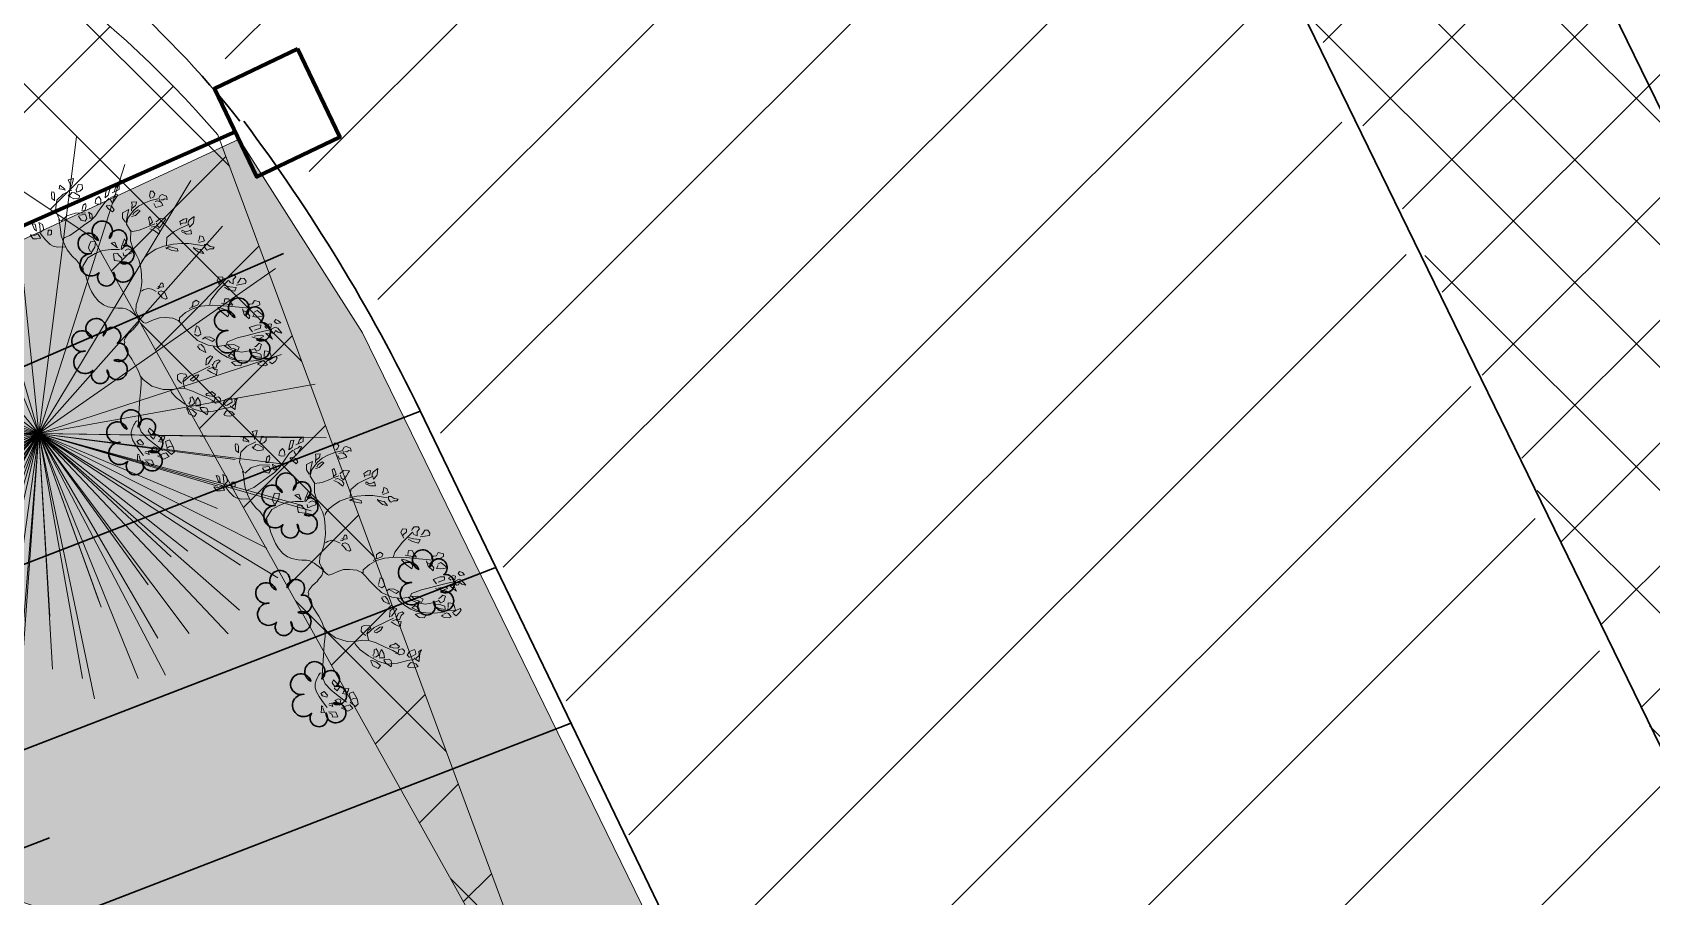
# Model space of a CAD drawing. Header units: millimetres. Extents: x 5637 to 6048, y 3385 to 3927.
# Drawn here: x 5812.69 to 5824.33, y 3726.22 to 3732.44 of the extents above; entities that cross this region are included whole.
import ezdxf

# ---------------------------------------------------------------- set-up
doc = ezdxf.new("R2010")
doc.units = ezdxf.units.MM
doc.linetypes.add('DASHEDX2', pattern=[38.1, 25.4, -12.7])
doc.layers.add('dr', color=7, linetype='Continuous', lineweight=30, true_color=0x424d8a)
for name, color, linetype, lineweight in [('fences', 224, 'ограждение1', 80), ('hatch', 253, 'Continuous', 13), ('project gr', 250, 'Continuous', 30), ('road', 19, 'Continuous', 30), ('trees new', 7, 'Continuous', 20)]:
    doc.layers.add(name, color=color, linetype=linetype, lineweight=lineweight)
doc.layers.add('plants1', color=7, linetype='Continuous', true_color=0x89ee5d)
doc.styles.get("Standard").update_dxf_attribs({"font": 'arial.ttf'})
doc.linetypes.add('ограждение1', pattern='A,0.25,-0.1,[133,ltypeshp.shx,S=0.1,R=0,X=-0.1,Y=0],-0.1,1', length=1.45)
pattern_1 = [(45, (2816.3681, -1263.7476), (-0.44194174, 0.44194174), []), (135, (2816.3681, -1263.7476), (-0.44194174, -0.44194174), [])]
pattern_2 = [(45, (2816.3681, -1263.7476), (-0.70710678, 0.70710678), [])]

# ---------------------------------------------------------------- blocks, each defined once
blk = doc.blocks.new('F1')
at = {"color": 92, "linetype": 'Continuous'}
for p, q in [((1.0816, 0.0562), (1.0771, 0.0451)), ((1.0966, 0.0606), (1.0816, 0.0562)), ((1.0899, 0.048), (1.0966, 0.0606)), ((0.2958, -0.0077), (0.2984, 0.0018)), ((0.2984, 0.0018), (0.3104, -0.003)), ((1.0756, 0.009), (1.0733, -0.0005)), ((1.0771, 0.0451), (1.0736, 0.0333)), ((1.0758, 0.0326), (1.0908, 0.0362)), ((1.0901, 0.0012), (1.0771, 0.0072)), ((1.0861, -0.0088), (1.0901, 0.0012)), ((1.0908, 0.0362), (1.0899, 0.048)), ((1.0923, 0.025), (1.0969, 0.0134)), ((1.0969, 0.0134), (1.1136, 0.0111)), ((1.1136, 0.021), (1.0976, 0.026)), ((1.1134, 0.0339), (1.1003, 0.0372)), ((1.1016, 0.0366), (1.1071, 0.0411)), ((1.1071, 0.0411), (1.1274, 0.0409)), ((1.1228, 0.0333), (1.1134, 0.0339)), ((1.1234, 0.02), (1.1136, 0.021)), ((1.1136, 0.0111), (1.1234, 0.02)), ((1.1274, 0.0409), (1.1228, 0.0333)), ((0.2678, -0.0425), (0.2719, -0.0276)), ((0.2844, -0.0421), (0.2678, -0.0425)), ((0.2719, -0.0276), (0.2826, -0.0278)), ((0.2826, -0.0278), (0.2878, -0.0224)), ((0.2936, -0.0212), (0.2844, -0.0421)), ((0.3118, -0.0088), (0.2958, -0.0077)), ((0.3138, -0.0299), (0.3043, -0.0404)), ((0.3043, -0.0404), (0.3156, -0.0409)), ((0.3104, -0.003), (0.3188, -0.0071)), ((0.3188, -0.0071), (0.3148, -0.0102)), ((0.3156, -0.0409), (0.3171, -0.0326)), ((0.3498, -0.0187), (0.3388, -0.0326)), ((0.3388, -0.0326), (0.344, -0.0365)), ((0.344, -0.0365), (0.3595, -0.0313)), ((0.3568, -0.0187), (0.3463, -0.0224)), ((0.3595, -0.0313), (0.3568, -0.0187)), ((1.0482, -0.0369), (1.0488, -0.0402)), ((1.0733, -0.0005), (1.0739, -0.0036)), ((1.0739, -0.0036), (1.0861, -0.0088)), ((1.1796, -0.0467), (1.1721, -0.0508)), ((1.1956, -0.051), (1.1796, -0.0467)), ((1.2, -0.0541), (1.1956, -0.051)), ((0.2904, -0.0636), (0.2731, -0.0792)), ((0.2731, -0.0792), (0.2748, -0.0972)), ((0.2748, -0.0972), (0.2898, -0.0924)), ((0.2968, -0.0966), (0.2781, -0.1073)), ((0.2903, -0.0781), (0.2891, -0.0672)), ((0.2898, -0.0924), (0.2903, -0.0781)), ((0.3021, -0.1009), (0.2993, -0.0986)), ((0.3211, -0.0529), (0.3004, -0.0626)), ((0.3004, -0.0626), (0.3151, -0.0721)), ((0.324, -0.1036), (0.3021, -0.1009)), ((0.3033, -0.1032), (0.3044, -0.1108)), ((0.3151, -0.0721), (0.321, -0.0645)), ((0.321, -0.0645), (0.3191, -0.0539)), ((0.3321, -0.0823), (0.326, -0.0939)), ((0.326, -0.0939), (0.3331, -0.1036)), ((0.3425, -0.0984), (0.334, -0.0872)), ((0.3398, -0.1081), (0.3425, -0.0984)), ((0.357, -0.0651), (0.3455, -0.0711)), ((0.3455, -0.0711), (0.3551, -0.0835)), ((0.3551, -0.0835), (0.3663, -0.0796)), ((0.3758, -0.0649), (0.3596, -0.069)), ((0.3663, -0.0796), (0.3828, -0.0721)), ((0.3828, -0.0721), (0.3758, -0.0649)), ((0.9311, -0.0574), (0.9423, -0.0601)), ((0.9423, -0.0601), (0.9618, -0.0856)), ((0.9618, -0.0856), (0.9662, -0.1123)), ((0.9726, -0.1003), (0.9854, -0.1179)), ((0.9896, -0.0986), (0.9766, -0.0999)), ((0.9974, -0.1036), (0.9896, -0.0986)), ((1.1641, -0.1026), (1.1531, -0.1117)), ((1.1713, -0.0995), (1.1641, -0.1026)), ((1.1748, -0.1133), (1.168, -0.1013)), ((1.17, -0.052), (1.1898, -0.0597)), ((1.189, -0.0963), (1.1961, -0.087)), ((1.1898, -0.0597), (1.1968, -0.0593)), ((1.211, -0.0856), (1.1926, -0.0963)), ((1.1961, -0.087), (1.2005, -0.08)), ((1.1968, -0.0593), (1.2, -0.0541)), ((1.2005, -0.08), (1.211, -0.0856)), ((0.2781, -0.1073), (0.2829, -0.1187)), ((0.2829, -0.1187), (0.2996, -0.121)), ((0.2996, -0.121), (0.3241, -0.1177)), ((0.3044, -0.1108), (0.2998, -0.1183)), ((0.3241, -0.1177), (0.324, -0.1036)), ((0.3331, -0.1036), (0.3398, -0.1081)), ((0.9666, -0.1371), (0.959, -0.1645)), ((0.9662, -0.1123), (0.9666, -0.1371)), ((0.9854, -0.1179), (1.0008, -0.1268)), ((1.0073, -0.1127), (0.9974, -0.1036)), ((1.0008, -0.1268), (1.0073, -0.1127)), ((1.0816, -0.1092), (1.0738, -0.1191)), ((1.0738, -0.1191), (1.0799, -0.1274)), ((1.0748, -0.145), (1.0778, -0.1373)), ((1.0868, -0.1479), (1.0748, -0.145)), ((1.0778, -0.1373), (1.0886, -0.1398)), ((1.0799, -0.1274), (1.0936, -0.1278)), ((1.0966, -0.1059), (1.0816, -0.1092)), ((1.0969, -0.1398), (1.0868, -0.1479)), ((1.0886, -0.1398), (1.0944, -0.1396)), ((1.0936, -0.1278), (1.0993, -0.1079)), ((1.1093, -0.121), (1.1064, -0.1307)), ((1.1064, -0.1307), (1.1178, -0.1396)), ((1.1241, -0.1317), (1.1119, -0.1241)), ((1.1178, -0.1396), (1.1261, -0.1413)), ((1.1261, -0.1413), (1.1241, -0.1317)), ((1.1531, -0.1117), (1.1498, -0.1289)), ((1.1498, -0.1289), (1.1566, -0.132)), ((1.1566, -0.132), (1.1706, -0.1206)), ((1.171, -0.1272), (1.1698, -0.1388)), ((1.1698, -0.1388), (1.1741, -0.1487)), ((1.1706, -0.1206), (1.1748, -0.1133)), ((1.1795, -0.1301), (1.171, -0.1272)), ((1.1741, -0.1487), (1.1858, -0.1527)), ((1.1918, -0.1411), (1.1793, -0.1311)), ((1.1858, -0.1527), (1.1918, -0.1411)), ((1.201, -0.1179), (1.1908, -0.1156)), ((1.192, -0.1158), (1.1996, -0.1231)), ((1.1996, -0.1231), (1.2145, -0.1338)), ((1.2173, -0.117), (1.201, -0.1179)), ((1.2145, -0.1338), (1.2173, -0.117)), ((0.3648, -0.2191), (0.3791, -0.2059)), ((0.3791, -0.2059), (0.3928, -0.2061)), ((0.3928, -0.2061), (0.3978, -0.205)), ((0.9224, -0.1628), (0.9116, -0.1827)), ((0.9116, -0.1827), (0.9216, -0.1862)), ((0.9216, -0.1862), (0.9322, -0.1812)), ((0.9261, -0.162), (0.9224, -0.1628)), ((0.9261, -0.1951), (0.9251, -0.198)), ((0.9251, -0.198), (0.9259, -0.2077)), ((0.9439, -0.1661), (0.9261, -0.162)), ((0.9292, -0.1953), (0.9261, -0.1951)), ((0.9359, -0.1968), (0.9292, -0.1953)), ((0.9322, -0.1812), (0.9406, -0.1783)), ((0.9414, -0.2156), (0.9402, -0.2042)), ((0.9411, -0.1775), (0.9439, -0.1661)), ((0.9476, -0.1953), (0.9521, -0.2055)), ((0.9556, -0.1978), (0.9482, -0.1941)), ((0.959, -0.1645), (0.9493, -0.1893)), ((0.9521, -0.2055), (0.9517, -0.2175)), ((0.9672, -0.2084), (0.9556, -0.1978)), ((0.9574, -0.185), (0.9782, -0.1711)), ((0.9769, -0.1841), (0.9599, -0.1841)), ((0.9782, -0.1711), (0.9769, -0.1841)), ((1.0828, -0.2042), (1.0701, -0.2115)), ((1.0951, -0.1992), (1.0828, -0.2042)), ((1.0928, -0.209), (1.0956, -0.2001)), ((1.1073, -0.1854), (1.1106, -0.1754)), ((1.1211, -0.191), (1.1094, -0.187)), ((1.1106, -0.1754), (1.1158, -0.1696)), ((1.1158, -0.1696), (1.1273, -0.1771)), ((1.1203, -0.2063), (1.1243, -0.2183)), ((1.1326, -0.2121), (1.1206, -0.2057)), ((1.1319, -0.1883), (1.1211, -0.191)), ((1.1273, -0.1771), (1.1319, -0.1883)), ((0.3721, -0.2483), (0.355, -0.2591)), ((0.372, -0.2291), (0.3648, -0.2191)), ((0.3878, -0.2202), (0.372, -0.2291)), ((0.3831, -0.2456), (0.3721, -0.2483)), ((0.3811, -0.2591), (0.3855, -0.246)), ((0.3976, -0.2079), (0.3878, -0.2202)), ((0.3955, -0.2346), (0.3901, -0.2498)), ((0.3901, -0.2498), (0.4036, -0.2537)), ((0.4106, -0.2419), (0.3993, -0.2369)), ((0.405, -0.217), (0.402, -0.2262)), ((0.402, -0.2262), (0.4045, -0.2353)), ((0.4036, -0.2537), (0.4183, -0.251)), ((0.4045, -0.2353), (0.4168, -0.2373)), ((0.4158, -0.2249), (0.4093, -0.2175)), ((0.4183, -0.251), (0.4106, -0.2419)), ((0.4253, -0.2282), (0.4158, -0.2249)), ((0.4168, -0.2373), (0.4263, -0.2357)), ((0.4263, -0.2357), (0.4253, -0.2282)), ((0.4796, -0.2493), (0.473, -0.2551)), ((0.473, -0.2551), (0.476, -0.2698)), ((0.4778, -0.2202), (0.4843, -0.2162)), ((0.4823, -0.2585), (0.4805, -0.2504)), ((0.4912, -0.233), (0.482, -0.2253)), ((0.4863, -0.2719), (0.4823, -0.2585)), ((0.4843, -0.2162), (0.495, -0.2113)), ((0.4935, -0.2431), (0.4912, -0.233)), ((0.5017, -0.2429), (0.4935, -0.2431)), ((0.495, -0.2113), (0.5087, -0.217)), ((0.5098, -0.2268), (0.5017, -0.2429)), ((0.5087, -0.217), (0.5098, -0.2268)), ((0.7564, -0.2607), (0.7644, -0.2585)), ((0.7644, -0.2585), (0.7747, -0.2541)), ((0.7739, -0.2529), (0.7789, -0.2568)), ((0.7789, -0.2568), (0.7782, -0.2659)), ((0.7915, -0.2556), (0.7887, -0.2593)), ((0.884, -0.2388), (0.8881, -0.2413)), ((0.9259, -0.2077), (0.9251, -0.2226)), ((0.9251, -0.2226), (0.9321, -0.2255)), ((0.9321, -0.2255), (0.9414, -0.2156)), ((0.9517, -0.2175), (0.9641, -0.2177)), ((0.9641, -0.2177), (0.9756, -0.2164)), ((0.9756, -0.2164), (0.9672, -0.2084)), ((1.0176, -0.2388), (1.0335, -0.2498)), ((1.0241, -0.2382), (1.0401, -0.2346)), ((1.0401, -0.2346), (1.0561, -0.2407)), ((1.0583, -0.2626), (1.0449, -0.2531)), ((1.0561, -0.2407), (1.0583, -0.2626)), ((1.0701, -0.2115), (1.0743, -0.2187)), ((1.0743, -0.2187), (1.0869, -0.2164)), ((1.0869, -0.2164), (1.0928, -0.209)), ((1.1063, -0.2195), (1.0958, -0.2212)), ((1.0958, -0.2212), (1.1004, -0.2282)), ((1.1004, -0.2282), (1.1106, -0.2421)), ((1.1129, -0.2202), (1.1063, -0.2195)), ((1.1106, -0.2421), (1.1146, -0.2477)), ((1.1146, -0.2477), (1.1189, -0.2429)), ((1.1154, -0.2351), (1.1156, -0.222)), ((1.1189, -0.2429), (1.1154, -0.2351)), ((1.1243, -0.2183), (1.1431, -0.232)), ((1.1271, -0.2326), (1.1294, -0.2576)), ((1.1381, -0.2489), (1.1273, -0.2396)), ((1.1294, -0.2576), (1.1428, -0.2632)), ((1.1464, -0.2224), (1.1326, -0.2121)), ((1.1426, -0.2582), (1.1381, -0.2489)), ((1.1428, -0.2632), (1.1426, -0.2582)), ((1.1431, -0.232), (1.1464, -0.2224)), ((0.3305, -0.3162), (0.3351, -0.3096)), ((0.336, -0.3086), (0.3436, -0.3183)), ((0.355, -0.2591), (0.3643, -0.2655)), ((0.3643, -0.2655), (0.376, -0.2661)), ((0.376, -0.2661), (0.3811, -0.2591)), ((0.3806, -0.2986), (0.3793, -0.3125)), ((0.3918, -0.2905), (0.3806, -0.2986)), ((0.3888, -0.297), (0.3901, -0.2881)), ((0.3975, -0.3028), (0.3888, -0.297)), ((0.3958, -0.3137), (0.3975, -0.3028)), ((0.4025, -0.3011), (0.4096, -0.2874)), ((0.4063, -0.3075), (0.4025, -0.3011)), ((0.4203, -0.2999), (0.4063, -0.3075)), ((0.4096, -0.2874), (0.4146, -0.2819)), ((0.413, -0.28), (0.418, -0.2787)), ((0.418, -0.2787), (0.4198, -0.2835)), ((0.4198, -0.2835), (0.4183, -0.2957)), ((0.4183, -0.2957), (0.4203, -0.2999)), ((0.476, -0.2698), (0.4845, -0.281)), ((0.4845, -0.281), (0.4863, -0.2719)), ((0.5718, -0.31), (0.5587, -0.3133)), ((0.7484, -0.2686), (0.7564, -0.2607)), ((0.7494, -0.2746), (0.7484, -0.2686)), ((0.769, -0.2738), (0.7494, -0.2746)), ((0.7782, -0.2659), (0.769, -0.2738)), ((0.7904, -0.2669), (0.7877, -0.2765)), ((0.7877, -0.2765), (0.7994, -0.279)), ((0.7887, -0.2593), (0.7904, -0.2669)), ((0.7939, -0.2661), (0.7935, -0.2601)), ((0.8019, -0.2732), (0.7939, -0.2661)), ((0.7994, -0.279), (0.8019, -0.2732)), ((0.9767, -0.304), (0.9662, -0.3146)), ((0.9782, -0.3187), (0.9799, -0.3094)), ((1.0103, -0.3115), (0.9879, -0.3084)), ((0.9889, -0.3065), (0.9934, -0.3189)), ((1.0326, -0.2756), (1.0408, -0.2951)), ((1.0429, -0.2756), (1.0376, -0.269)), ((1.0408, -0.2951), (1.0463, -0.2905)), ((1.0463, -0.2905), (1.0429, -0.2756)), ((1.0514, -0.2701), (1.0696, -0.2785)), ((1.0621, -0.2876), (1.0576, -0.2727)), ((1.0663, -0.2912), (1.0621, -0.2876)), ((1.0724, -0.2947), (1.0663, -0.2912)), ((1.0696, -0.2785), (1.0771, -0.2798)), ((1.0771, -0.2798), (1.0724, -0.2947)), ((0.3248, -0.3409), (0.3255, -0.3262)), ((0.336, -0.3363), (0.3248, -0.3409)), ((0.3255, -0.3262), (0.3305, -0.3162)), ((0.3448, -0.3245), (0.336, -0.3363)), ((0.3533, -0.338), (0.3388, -0.3489)), ((0.3388, -0.3489), (0.3435, -0.351)), ((0.3435, -0.351), (0.3618, -0.3607)), ((0.3436, -0.3183), (0.3448, -0.3245)), ((0.3571, -0.356), (0.3518, -0.3429)), ((0.3556, -0.3394), (0.3533, -0.338)), ((0.3686, -0.3593), (0.3571, -0.356)), ((0.3616, -0.3303), (0.3626, -0.3235)), ((0.364, -0.3479), (0.3616, -0.3303)), ((0.3618, -0.3607), (0.3708, -0.3696)), ((0.373, -0.3502), (0.364, -0.3479)), ((0.3641, -0.3243), (0.3715, -0.3206)), ((0.3708, -0.3696), (0.3686, -0.3593)), ((0.3715, -0.3206), (0.38, -0.3317)), ((0.3796, -0.3489), (0.373, -0.3502)), ((0.3793, -0.3125), (0.3876, -0.3177)), ((0.38, -0.3317), (0.3796, -0.3489)), ((0.3876, -0.3177), (0.3958, -0.3137)), ((0.4763, -0.3208), (0.4636, -0.3328)), ((0.4636, -0.3328), (0.4785, -0.3417)), ((0.4897, -0.3113), (0.4763, -0.3208)), ((0.4785, -0.3417), (0.4805, -0.3346)), ((0.4805, -0.3346), (0.4905, -0.3293)), ((0.4895, -0.3328), (0.485, -0.339)), ((0.485, -0.339), (0.4963, -0.3483)), ((0.5005, -0.332), (0.4895, -0.3328)), ((0.4905, -0.3293), (0.4908, -0.3166)), ((0.4963, -0.3483), (0.5007, -0.3595)), ((0.5058, -0.3423), (0.4982, -0.3353)), ((0.5007, -0.3595), (0.5067, -0.3566)), ((0.5052, -0.3121), (0.5238, -0.322)), ((0.5067, -0.3566), (0.5058, -0.3423)), ((0.5067, -0.3212), (0.506, -0.3158)), ((0.5145, -0.3326), (0.5067, -0.3212)), ((0.5213, -0.3433), (0.5145, -0.3326)), ((0.5273, -0.3373), (0.5213, -0.3433)), ((0.5238, -0.322), (0.5273, -0.3373)), ((0.5587, -0.3133), (0.5433, -0.3274)), ((0.5433, -0.3274), (0.561, -0.3272)), ((0.561, -0.3272), (0.5722, -0.3231)), ((0.568, -0.3593), (0.5877, -0.3425)), ((0.571, -0.3694), (0.568, -0.3593)), ((0.5853, -0.3566), (0.571, -0.3694)), ((0.5722, -0.3231), (0.574, -0.3125)), ((0.5892, -0.3425), (0.5853, -0.3566)), ((0.5867, -0.333), (0.5892, -0.3425)), ((0.5877, -0.3425), (0.5888, -0.3365)), ((0.6112, -0.3148), (0.6012, -0.3228)), ((0.6012, -0.3228), (0.6038, -0.3336)), ((0.6038, -0.3336), (0.6095, -0.3351)), ((0.6095, -0.3351), (0.6268, -0.3361)), ((0.6228, -0.3226), (0.6157, -0.3173)), ((0.6335, -0.3299), (0.6228, -0.3226)), ((0.6268, -0.3361), (0.6335, -0.3299)), ((0.6932, -0.3286), (0.6939, -0.34)), ((0.6939, -0.34), (0.6942, -0.3587)), ((0.6942, -0.3587), (0.7009, -0.3653)), ((0.6992, -0.3429), (0.6949, -0.3382)), ((0.7075, -0.346), (0.6992, -0.3429)), ((0.7009, -0.3653), (0.71, -0.3593)), ((0.71, -0.3593), (0.7075, -0.346)), ((0.8777, -0.3609), (0.8867, -0.3444)), ((0.8854, -0.3626), (0.8777, -0.3609)), ((0.8989, -0.3442), (0.8854, -0.3626)), ((0.8867, -0.3444), (0.8952, -0.3355)), ((0.8952, -0.3355), (0.9021, -0.3299)), ((0.8981, -0.3288), (0.9014, -0.3384)), ((0.9014, -0.3384), (0.8989, -0.3442)), ((0.9662, -0.3146), (0.9497, -0.3245)), ((0.9497, -0.3245), (0.9561, -0.3301)), ((0.9561, -0.3301), (0.9662, -0.3286)), ((0.9662, -0.3286), (0.9782, -0.3187)), ((0.9766, -0.3293), (0.9676, -0.3336)), ((0.9676, -0.3336), (0.9767, -0.3469)), ((0.9857, -0.3301), (0.9766, -0.3293)), ((0.9767, -0.3469), (0.9834, -0.356)), ((0.9834, -0.356), (0.9876, -0.3622)), ((0.9876, -0.3622), (0.9954, -0.346)), ((0.9919, -0.3355), (0.9901, -0.3297)), ((0.9954, -0.346), (0.9919, -0.3355)), ((0.9934, -0.3189), (1.0124, -0.3187)), ((1.0124, -0.3187), (1.0103, -0.3115)), ((1.0334, -0.346), (1.0313, -0.3694)), ((1.0473, -0.345), (1.0334, -0.346)), ((1.0464, -0.3649), (1.0508, -0.3578)), ((1.0508, -0.3578), (1.0514, -0.3506)), ((1.0651, -0.3417), (1.0746, -0.3404)), ((1.0673, -0.352), (1.0663, -0.3452)), ((1.0751, -0.3589), (1.0673, -0.352)), ((1.0746, -0.3404), (1.0883, -0.3487)), ((1.0853, -0.3564), (1.0751, -0.3589)), ((1.0883, -0.3487), (1.0853, -0.3564)), ((0.4701, -0.4001), (0.4625, -0.416)), ((0.4848, -0.3924), (0.4701, -0.4001)), ((0.4705, -0.4231), (0.4823, -0.4092)), ((0.4823, -0.4092), (0.4838, -0.3949)), ((0.5063, -0.3905), (0.4875, -0.4086)), ((0.4875, -0.4086), (0.4978, -0.4096)), ((0.4978, -0.4096), (0.5112, -0.4009)), ((0.5112, -0.4009), (0.5062, -0.3893)), ((0.5225, -0.4154), (0.5273, -0.4073)), ((0.5283, -0.4073), (0.542, -0.4015)), ((0.5368, -0.4119), (0.5348, -0.4202)), ((0.542, -0.4015), (0.5368, -0.4119)), ((0.8492, -0.4216), (0.8666, -0.4119)), ((0.8691, -0.4129), (0.8604, -0.4235)), ((0.8666, -0.4119), (0.8711, -0.4123)), ((0.9131, -0.422), (0.9184, -0.4067)), ((0.9184, -0.4067), (0.9247, -0.4017)), ((0.9247, -0.4017), (0.9296, -0.3955)), ((0.9261, -0.4063), (0.9254, -0.4177)), ((0.9279, -0.405), (0.9261, -0.4063)), ((0.9354, -0.3986), (0.9279, -0.405)), ((0.9321, -0.3951), (0.9354, -0.3986)), ((0.9514, -0.4003), (0.9636, -0.4013)), ((0.9522, -0.4185), (0.9552, -0.4081)), ((0.9552, -0.4081), (0.9564, -0.3999)), ((0.9636, -0.4013), (0.9662, -0.4162)), ((1.0313, -0.3694), (1.0411, -0.3682)), ((1.0411, -0.3682), (1.0464, -0.3649)), ((1.0441, -0.3895), (1.0489, -0.3831)), ((1.0546, -0.391), (1.0441, -0.3895)), ((1.0478, -0.3763), (1.0504, -0.3701)), ((1.0489, -0.3831), (1.0478, -0.3763)), ((1.0479, -0.3659), (1.0571, -0.3653)), ((1.0641, -0.3798), (1.0546, -0.391)), ((1.0571, -0.3653), (1.0641, -0.3732)), ((1.0641, -0.3732), (1.0641, -0.3798)), ((0.4625, -0.416), (0.4705, -0.4231)), ((0.4878, -0.4576), (0.4738, -0.4698)), ((0.4875, -0.474), (0.4887, -0.4645)), ((0.512, -0.4247), (0.5225, -0.4154)), ((0.5202, -0.4328), (0.512, -0.4247)), ((0.5348, -0.4202), (0.5202, -0.4328)), ((0.6443, -0.4214), (0.6235, -0.434)), ((0.6235, -0.434), (0.6322, -0.4415)), ((0.6322, -0.4415), (0.646, -0.4371)), ((0.6622, -0.4144), (0.6443, -0.4214)), ((0.646, -0.4371), (0.6557, -0.427)), ((0.6719, -0.4309), (0.6525, -0.4622)), ((0.6525, -0.4622), (0.6687, -0.4578)), ((0.6557, -0.427), (0.6639, -0.415)), ((0.6687, -0.4578), (0.6765, -0.4576)), ((0.6815, -0.4458), (0.6704, -0.4394)), ((0.6765, -0.4576), (0.6815, -0.4458)), ((0.7162, -0.458), (0.704, -0.4676)), ((0.711, -0.4742), (0.7207, -0.4603)), ((0.724, -0.4458), (0.744, -0.444)), ((0.7344, -0.4483), (0.7319, -0.446)), ((0.74, -0.4618), (0.7344, -0.4483)), ((0.7479, -0.4649), (0.74, -0.4618)), ((0.744, -0.444), (0.7537, -0.4531)), ((0.7537, -0.4531), (0.7479, -0.4649)), ((0.8407, -0.4353), (0.8492, -0.4216)), ((0.8559, -0.4299), (0.8407, -0.4353)), ((0.8436, -0.4686), (0.8472, -0.4589)), ((0.8472, -0.4589), (0.8461, -0.4498)), ((0.8471, -0.4481), (0.8576, -0.4456)), ((0.8539, -0.4632), (0.8471, -0.474)), ((0.8627, -0.4568), (0.8539, -0.4632)), ((0.8604, -0.4235), (0.8559, -0.4299)), ((0.8576, -0.4456), (0.8664, -0.4481)), ((0.8664, -0.4481), (0.8627, -0.4568)), ((0.8791, -0.434), (0.8777, -0.4529)), ((0.8777, -0.4529), (0.8922, -0.4529)), ((0.8872, -0.4382), (0.8831, -0.4332)), ((0.8982, -0.4446), (0.8872, -0.4382)), ((0.8922, -0.4529), (0.8982, -0.4446)), ((0.9264, -0.4243), (0.9131, -0.422)), ((0.9254, -0.4177), (0.9264, -0.4243)), ((0.9354, -0.4235), (0.9422, -0.4384)), ((0.9437, -0.4247), (0.9354, -0.4235)), ((0.9422, -0.4384), (0.9436, -0.4402)), ((0.9436, -0.4402), (0.9617, -0.4493)), ((0.9532, -0.4262), (0.9461, -0.4233)), ((0.9647, -0.4253), (0.9522, -0.4185)), ((0.9572, -0.4322), (0.9532, -0.4262)), ((0.9617, -0.4493), (0.9572, -0.4322)), ((0.9662, -0.4162), (0.9647, -0.4253)), ((0.4421, -0.5059), (0.4323, -0.5119)), ((0.4323, -0.5119), (0.4371, -0.5249)), ((0.4408, -0.4748), (0.4341, -0.4887)), ((0.4341, -0.4887), (0.435, -0.4963)), ((0.435, -0.4963), (0.4485, -0.492)), ((0.448, -0.4678), (0.4408, -0.4748)), ((0.4486, -0.517), (0.4468, -0.505)), ((0.4501, -0.4748), (0.448, -0.4678)), ((0.4485, -0.492), (0.4525, -0.4866)), ((0.4493, -0.5326), (0.4486, -0.517)), ((0.4576, -0.4945), (0.4496, -0.5162)), ((0.4496, -0.5162), (0.4606, -0.5179)), ((0.4525, -0.4866), (0.4508, -0.4777)), ((0.464, -0.4963), (0.4576, -0.4945)), ((0.4738, -0.4698), (0.4636, -0.487)), ((0.4636, -0.487), (0.4745, -0.4895)), ((0.4798, -0.5036), (0.466, -0.4974)), ((0.4718, -0.5183), (0.4798, -0.5036)), ((0.4745, -0.4895), (0.4875, -0.474)), ((0.499, -0.4771), (0.4885, -0.4804)), ((0.4885, -0.4804), (0.4888, -0.4918)), ((0.4888, -0.4918), (0.4955, -0.4966)), ((0.4955, -0.4966), (0.5027, -0.503)), ((0.5027, -0.503), (0.5093, -0.4968)), ((0.5035, -0.4831), (0.5038, -0.48)), ((0.5062, -0.4899), (0.5035, -0.4831)), ((0.5093, -0.4968), (0.5062, -0.4899)), ((0.5302, -0.4908), (0.5225, -0.5019)), ((0.5225, -0.5019), (0.5243, -0.5191)), ((0.5243, -0.5191), (0.53, -0.5137)), ((0.53, -0.5137), (0.5325, -0.5032)), ((0.537, -0.4825), (0.5302, -0.4908)), ((0.5325, -0.5032), (0.5358, -0.4905)), ((0.5508, -0.4905), (0.5673, -0.4858)), ((0.5528, -0.5185), (0.5537, -0.4978)), ((0.5663, -0.51), (0.5617, -0.5226)), ((0.5673, -0.4858), (0.5663, -0.51)), ((0.5898, -0.5204), (0.5957, -0.5088)), ((0.6123, -0.486), (0.5932, -0.4955)), ((0.5932, -0.4955), (0.6007, -0.5007)), ((0.5957, -0.5088), (0.6028, -0.5162)), ((0.6007, -0.5007), (0.6137, -0.4976)), ((0.6302, -0.4872), (0.6123, -0.486)), ((0.6137, -0.4976), (0.6258, -0.486)), ((0.6188, -0.5075), (0.6323, -0.505)), ((0.6227, -0.511), (0.6217, -0.5073)), ((0.6222, -0.532), (0.6227, -0.511)), ((0.6323, -0.505), (0.6362, -0.5131)), ((0.6362, -0.5131), (0.6337, -0.5226)), ((0.704, -0.4676), (0.6922, -0.4845)), ((0.6922, -0.4845), (0.7015, -0.4928)), ((0.7015, -0.4928), (0.711, -0.4742)), ((0.709, -0.4961), (0.7024, -0.5251)), ((0.7164, -0.5079), (0.7135, -0.5021)), ((0.7234, -0.4802), (0.7162, -0.4885)), ((0.7162, -0.4885), (0.7285, -0.4934)), ((0.7242, -0.5177), (0.7164, -0.5079)), ((0.7302, -0.4794), (0.7234, -0.4802)), ((0.7285, -0.4934), (0.7342, -0.5042)), ((0.7342, -0.5042), (0.7415, -0.5019)), ((0.7412, -0.4808), (0.7379, -0.4785)), ((0.7464, -0.4897), (0.7412, -0.4808)), ((0.7415, -0.5019), (0.7464, -0.4897)), ((0.8471, -0.474), (0.8436, -0.4686)), ((0.4371, -0.5249), (0.443, -0.5336)), ((0.443, -0.5336), (0.4493, -0.5326)), ((0.4606, -0.5179), (0.4718, -0.5183)), ((0.5145, -0.5365), (0.5058, -0.5417)), ((0.5058, -0.5417), (0.5192, -0.5402)), ((0.5202, -0.5659), (0.5127, -0.5765)), ((0.53, -0.528), (0.5145, -0.5365)), ((0.5192, -0.5402), (0.525, -0.5388)), ((0.5283, -0.5609), (0.5202, -0.5659)), ((0.5232, -0.5489), (0.5222, -0.5549)), ((0.5222, -0.5549), (0.5283, -0.5609)), ((0.5292, -0.546), (0.5232, -0.5489)), ((0.525, -0.5388), (0.5313, -0.528)), ((0.5372, -0.5493), (0.5307, -0.546)), ((0.5327, -0.5696), (0.5383, -0.5632)), ((0.5383, -0.5632), (0.5372, -0.5493)), ((0.544, -0.5409), (0.5423, -0.5502)), ((0.5423, -0.5502), (0.5512, -0.5556)), ((0.5527, -0.5332), (0.5443, -0.5373)), ((0.5565, -0.5672), (0.5478, -0.5709)), ((0.5512, -0.5556), (0.5552, -0.5502)), ((0.5552, -0.5502), (0.5527, -0.5332)), ((0.5617, -0.5226), (0.5528, -0.5185)), ((0.56, -0.5738), (0.5565, -0.5672)), ((0.5857, -0.5421), (0.5898, -0.5204)), ((0.6093, -0.5284), (0.5857, -0.5421)), ((0.6077, -0.5177), (0.6093, -0.5284)), ((0.6232, -0.5433), (0.6222, -0.532)), ((0.632, -0.546), (0.6232, -0.5433)), ((0.6415, -0.532), (0.632, -0.546)), ((0.6337, -0.5226), (0.6415, -0.532)), ((0.7024, -0.5251), (0.7087, -0.5297)), ((0.7087, -0.5297), (0.7197, -0.527)), ((0.7197, -0.527), (0.7242, -0.5177)), ((0.5127, -0.5765), (0.5327, -0.5696)), ((0.5477, -0.5711), (0.5447, -0.5845)), ((0.5447, -0.5845), (0.5538, -0.5808)), ((0.5538, -0.5808), (0.56, -0.5738))]:
    blk.add_line(p, q, dxfattribs=at)
at = {"color": 33, "linetype": 'Continuous'}
for p, q in [((1.0488, -0.0402), (1.0492, -0.0574)), ((1.0492, -0.0574), (1.0552, -0.0821)), ((1.0552, -0.0821), (1.0626, -0.1094)), ((0.5053, -0.1274), (0.4816, -0.1576)), ((0.5351, -0.1092), (0.5053, -0.1274)), ((0.5487, -0.1046), (0.5351, -0.1092)), ((1.0626, -0.1094), (1.0691, -0.1369)), ((1.0691, -0.1369), (1.0781, -0.157)), ((0.4141, -0.2046), (0.3874, -0.2262)), ((0.4413, -0.1868), (0.4141, -0.2046)), ((0.4628, -0.179), (0.4413, -0.1868)), ((0.468, -0.2055), (0.4599, -0.2231)), ((0.4746, -0.1794), (0.4628, -0.179)), ((0.4712, -0.1858), (0.468, -0.2055)), ((0.4816, -0.1576), (0.4712, -0.1858)), ((1.0781, -0.157), (1.0924, -0.1773)), ((1.0924, -0.1773), (1.1079, -0.2011)), ((1.1079, -0.2011), (1.1147, -0.2175)), ((0.3673, -0.251), (0.3585, -0.2825)), ((0.3874, -0.2262), (0.3673, -0.251)), ((0.4435, -0.2427), (0.421, -0.2651)), ((0.4599, -0.2231), (0.4435, -0.2427)), ((0.7939, -0.2396), (0.7824, -0.2502)), ((0.8012, -0.2286), (0.7939, -0.2396)), ((0.8004, -0.2071), (0.802, -0.2144)), ((0.802, -0.2144), (0.8012, -0.2286)), ((0.8881, -0.2413), (0.8977, -0.2556)), ((0.8977, -0.2556), (0.9033, -0.2729)), ((0.9933, -0.2431), (1.0176, -0.2388)), ((1.0449, -0.2531), (1.0229, -0.2398)), ((1.0335, -0.2498), (1.05, -0.2758)), ((0.3585, -0.2825), (0.3551, -0.3162)), ((0.4017, -0.2833), (0.3904, -0.293)), ((0.421, -0.2651), (0.4017, -0.2833)), ((0.6677, -0.2852), (0.6765, -0.2887)), ((0.6765, -0.2887), (0.6858, -0.3133)), ((0.9033, -0.2729), (0.9084, -0.2974)), ((0.9084, -0.2974), (0.9082, -0.3249)), ((1.0339, -0.2632), (1.0326, -0.2756)), ((1.05, -0.2758), (1.0568, -0.2951)), ((1.0568, -0.2951), (1.0596, -0.3158)), ((0.3551, -0.3162), (0.3508, -0.3357)), ((0.5427, -0.3595), (0.5224, -0.3711)), ((0.5536, -0.357), (0.5427, -0.3595)), ((0.6858, -0.3133), (0.689, -0.3382)), ((0.689, -0.3382), (0.6866, -0.3653)), ((0.9039, -0.3551), (0.8963, -0.3804)), ((0.9082, -0.3249), (0.9039, -0.3551)), ((1.0594, -0.339), (1.0568, -0.362)), ((1.0596, -0.3158), (1.0594, -0.339)), ((0.4909, -0.3986), (0.4762, -0.4253)), ((0.5047, -0.3852), (0.4909, -0.3986)), ((0.5224, -0.3711), (0.5047, -0.3852)), ((0.5403, -0.3953), (0.5499, -0.4046)), ((0.5499, -0.4046), (0.5499, -0.439)), ((0.6761, -0.4013), (0.6628, -0.4324)), ((0.6866, -0.3653), (0.6761, -0.4013)), ((0.8871, -0.4026), (0.8698, -0.4332)), ((0.8963, -0.3804), (0.8871, -0.4026)), ((0.465, -0.4522), (0.4609, -0.4684)), ((0.4762, -0.4253), (0.465, -0.4522)), ((0.5499, -0.439), (0.5459, -0.4696)), ((0.6506, -0.4568), (0.6345, -0.4891)), ((0.6628, -0.4324), (0.6506, -0.4568)), ((0.8698, -0.4332), (0.8648, -0.4444)), ((0.4609, -0.4684), (0.4573, -0.4833)), ((0.5425, -0.4984), (0.5395, -0.5243)), ((0.5459, -0.4696), (0.5425, -0.4984)), ((0.6345, -0.4891), (0.6255, -0.5061)), ((0.5395, -0.5243), (0.5355, -0.5508))]:
    blk.add_line(p, q, dxfattribs=at)
for points in [[(1.0186, -0.0315), (1.0229, -0.0228), (1.0275, -0.0081), (1.0361, 0.0047), (1.0446, 0.0121), (1.0641, 0.0206), (1.0851, 0.0266), (1.0944, 0.0287)], [(0.7235, -0.1682), (0.7217, -0.1676), (0.7155, -0.1655), (0.7075, -0.1587), (0.7026, -0.1502), (0.6988, -0.1429), (0.695, -0.1375), (0.6928, -0.1311), (0.6884, -0.1179), (0.6791, -0.104), (0.6731, -0.098), (0.6671, -0.0978), (0.6626, -0.0945), (0.6536, -0.0926), (0.6395, -0.0928), (0.6243, -0.0953), (0.6086, -0.0988), (0.5895, -0.1021), (0.5668, -0.105), (0.5411, -0.1046), (0.522, -0.0978), (0.5003, -0.0866), (0.4808, -0.0771), (0.4525, -0.0638), (0.4254, -0.0512), (0.4057, -0.0427), (0.381, -0.0431), (0.3543, -0.0541), (0.3298, -0.0678), (0.3008, -0.0858)], [(0.4182, -0.0442), (0.4184, -0.0411), (0.4171, -0.0375), (0.4135, -0.0334), (0.4103, -0.0293), (0.4007, -0.0199), (0.3918, -0.0131), (0.38, -0.0092), (0.3669, -0.0079), (0.3492, -0.011), (0.335, -0.0142), (0.3157, -0.0193), (0.3079, -0.022)], [(0.7235, -0.1682), (0.7289, -0.1645), (0.7402, -0.1582), (0.7531, -0.15), (0.7655, -0.1398), (0.7713, -0.1309), (0.777, -0.1164), (0.7812, -0.1065), (0.7926, -0.0883), (0.8029, -0.0777), (0.82, -0.0672), (0.8411, -0.0601), (0.8565, -0.057), (0.8726, -0.0564), (0.8951, -0.0568), (0.9069, -0.0576), (0.92, -0.0578), (0.9473, -0.0541), (0.9682, -0.0485), (0.9851, -0.0402), (1.0088, -0.0328), (1.0315, -0.0309), (1.058, -0.0315), (1.0779, -0.0361), (1.0988, -0.0413), (1.1105, -0.0433)], [(1.1012, -0.0481), (1.1111, -0.0715), (1.1091, -0.0995), (1.098, -0.1301)], [(1.1036, -0.0454), (1.1153, -0.0442), (1.1406, -0.044), (1.1695, -0.0597), (1.1798, -0.0848), (1.182, -0.109), (1.182, -0.1162)], [(0.7155, -0.1655), (0.7217, -0.1692), (0.7167, -0.1703), (0.7111, -0.1727), (0.704, -0.1765), (0.7008, -0.18), (0.6998, -0.1862), (0.7, -0.1932), (0.7012, -0.2088), (0.7, -0.2299), (0.694, -0.2481), (0.6831, -0.269), (0.6707, -0.2816), (0.6566, -0.2879), (0.6355, -0.2951), (0.6126, -0.3048), (0.5877, -0.3166), (0.5622, -0.3427), (0.5477, -0.3684), (0.5415, -0.397)], [(0.7217, -0.1692), (0.7245, -0.1698), (0.7328, -0.1667), (0.7476, -0.1665), (0.7657, -0.1744), (0.775, -0.1825), (0.7812, -0.1879), (0.794, -0.1984), (0.8113, -0.2096), (0.8266, -0.2173), (0.8483, -0.2251), (0.8636, -0.2297), (0.88, -0.233), (0.8967, -0.2344), (0.9134, -0.2332), (0.9379, -0.2305), (0.9632, -0.2324), (0.9943, -0.2446)], [(0.4611, -0.2226), (0.4814, -0.2262), (0.4917, -0.2541), (0.4951, -0.2953), (0.4977, -0.3233)], [(0.9903, -0.2421), (0.9859, -0.2601), (0.9851, -0.2698), (0.9847, -0.2937), (0.9853, -0.305), (0.9853, -0.3243)], [(0.909, -0.334), (0.9311, -0.3444), (0.9407, -0.3725), (0.9429, -0.398), (0.9441, -0.4245)], [(0.5429, -0.3903), (0.5288, -0.399), (0.5156, -0.4119), (0.5023, -0.4346), (0.4981, -0.458), (0.4981, -0.4758)], [(0.6791, -0.3924), (0.693, -0.4028), (0.7137, -0.4371), (0.7322, -0.4787)]]:
    blk.add_lwpolyline(points, dxfattribs=at)
blk = doc.blocks.new('659')
at = {"layer": 'plants1', "color": 4, "lineweight": 30, "elevation": -8293.663}
blk.add_lwpolyline([(3460.046, 5146.312, -3.050591), (3460.217, 5146.015, -1.895868), (3460.052, 5145.637, -1.508048), (3459.46, 5145.672, -2.38335), (3459.204, 5146.014, -3.314684), (3459.283, 5146.327, -1.587341), (3459.644, 5146.603, -1.429778)], format="xyb", close=True, dxfattribs=at)
at = {"layer": 'plants1', "color": 4, "lineweight": 30}
for points in [[(3456.376, 5143.695, -3.050591), (3456.547, 5143.399, -1.895868), (3456.382, 5143.021, -1.508048), (3455.79, 5143.055, -2.38335), (3455.534, 5143.398, -3.314684), (3455.613, 5143.71, -1.587341), (3455.974, 5143.986, -1.429778)], [(3458.844, 5142.344, -3.050591), (3459.015, 5142.047, -1.895868), (3458.85, 5141.669, -1.508048), (3458.258, 5141.704, -2.38335), (3458.002, 5142.046, -3.314684), (3458.081, 5142.359, -1.587341), (3458.443, 5142.635, -1.429778)], [(3461.647, 5142.142, -3.050591), (3461.818, 5141.845, -1.895868), (3461.653, 5141.467, -1.508048), (3461.061, 5141.502, -2.38335), (3460.804, 5141.844, -3.314684), (3460.884, 5142.156, -1.587341), (3461.245, 5142.433, -1.429778)]]:
    blk.add_lwpolyline(points, format="xyb", close=True, dxfattribs=at)
at = {"layer": 'trees new', "color": 84, "xscale": 8.999999999991655, "yscale": 8.999999999991655, "zscale": 8.999999999991655, "rotation": 176.1350928566816}
blk.add_blockref('F1', (3464.441, 5141.563, -8293.663), dxfattribs=at)
blk = doc.blocks.new('LCCNDP03')
at = {"color": 0}
for p in [(-0.0942, 0.5129), (0.1198, 0.4961), (0.0008, 0.49), (-0.1995, 0.457), (-0.2952, 0.4376), (0.1962, 0.4352), (0.3067, 0.3904), (-0.3153, 0.3611), (-0.4456, 0.2845), (0.3595, 0.2487), (0.4314, 0.2157), (-0.4706, 0.1679), (0.4765, 0.1311), (0.4339, 0.1181), (-0.5172, 0.0821), (0.4194, 0.065), (0.3339, 0.0487), (-0.4715, 0.0176), (0.4706, 0.0046), (-0.4906, -0.0341), (-0.4713, -0.1762), (-0.4677, -0.0781), (-0.4628, -0.2111), (-0.446, -0.1349), (-0.3883, -0.2377), (-0.3873, -0.3189), (-0.3743, -0.291), (-0.357, -0.0707), (-0.3234, -0.3743), (-0.2864, -0.4035), (-0.2446, -0.367), (-0.2439, -0.2444), (-0.2094, -0.4093), (-0.1672, -0.2944), (-0.1671, -0.4591), (-0.128, -0.4633), (-0.1109, -0.312), (-0.0802, -0.3228), (-0.0597, -0.4233), (-0.0375, -0.4819), (-0.0099, -0.4468), (0.488, 0), (0.3186, -0.0048), (0.0382, -0.317), (0.1755, -0.2585), (0.1867, -0.3966), (0.1317, -0.3963), (0.0867, -0.4614), (0.2752, -0.1475), (0.3437, -0.2679), (0.2937, -0.2909), (0.2804, -0.3689), (0.4316, -0.0849), (0.396, -0.1269), (0.4169, -0.2032), (0.0112, -0.3278), (0.1007, -0.3089), (0.1824, -0.2675), (0.0936, -0.4704), (0.2505, -0.2064), (0.2172, -0.4253), (0.3005, -0.1297), (0.325, -0.3498), (0.329, -0.0427), (0.4096, -0.2489), (0.4652, -0.1296)]:
    blk.add_line(p, (-0.009, -0.0059), dxfattribs=at)
at = {"color": 0, "flags": 1}
for tag, p in [('SIZE', (0, 0)), ('ITEM', (0, -0.0701))]:
    blk.add_attdef(tag, p, '', height=0.0409, dxfattribs=at)

msp = doc.modelspace()

# ---------------------------------------------------------------- hatches: boundary and pattern name
at = {"layer": 'hatch'}
h = msp.add_hatch(dxfattribs=at)
h.set_pattern_fill('ANSI31', color=256, scale=8, style=0)
h.set_pattern_definition(pattern_2)
edge = h.paths.add_edge_path()
edge.add_line((5690.403, 3726.92), (5691.066, 3725.368))
edge.add_line((5691.066, 3725.368), (5691.617, 3719.912))
edge.add_line((5691.617, 3719.912), (5705.661, 3721.868))
edge.add_line((5690.403, 3726.92), (5786.382, 3735.927))
edge.add_line((5786.382, 3735.927), (5793.955, 3740.131))
edge.add_line((5793.955, 3740.131), (5804.039, 3741.102))
edge.add_line((5804.039, 3741.102), (5813.245, 3741.988))
edge.add_line((5813.245, 3741.988), (5815.913, 3736.958))
edge.add_line((5815.913, 3736.958), (5816.667, 3735.399))
edge.add_line((5816.667, 3735.399), (5716.359, 3726.031))
edge.add_arc((5716.796, 3721.119), 4.931, 95.0815, 176.7908)
edge.add_line((5711.872, 3721.395), (5712.083, 3718.205))
edge.add_line((5712.083, 3718.205), (5708.909, 3717.872))
edge.add_line((5708.909, 3717.872), (5708.532, 3720.041))
edge.add_arc((5706.088, 3719.37), 2.535, 15.3644, 99.7662)
h = msp.add_hatch(dxfattribs=at)
h.set_pattern_fill('ANSI37', color=256, scale=5, style=0)
h.set_pattern_definition(pattern_1)
edge = h.paths.add_edge_path()
edge.add_line((5829.953, 3735.013), (5828.564, 3734.375))
edge.add_line((5828.564, 3734.375), (5827.819, 3735.926))
edge.add_line((5827.819, 3735.926), (5825.458, 3734.826))
edge.add_line((5825.458, 3734.826), (5823.511, 3739.423))
edge.add_arc((5826.011, 3735.485), 4.665, 122.4093, 186.4733)
edge.add_line((5821.376, 3734.959), (5820.837, 3734.74))
edge.add_line((5820.837, 3734.74), (5824.611, 3726.837))
edge.add_line((5824.611, 3726.837), (5831.925, 3730.454))
edge.add_line((5831.925, 3730.454), (5829.953, 3735.013))
h = msp.add_hatch(dxfattribs=at)
h.set_pattern_fill('ANSI31', color=256, scale=8, style=0)
h.set_pattern_definition(pattern_2)
edge = h.paths.add_edge_path()
edge.add_line((5681.718, 3662.745), (5708.38, 3664.934))
edge.add_arc((5713.219, 3667.179), 5.335, 204.8917, 275.5225)
edge.add_line((5713.733, 3661.869), (5818.562, 3671.059))
edge.add_arc((5814.821, 3690.234), 19.536, 281.0392, 345.4537)
edge.add_arc((5828.918, 3687.613), 5.329, 334.6044, 439.8122)
edge.add_line((5829.86, 3692.857), (5821.197, 3693.928))
edge.add_line((5821.197, 3693.928), (5821.163, 3698.626))
edge.add_line((5821.163, 3698.626), (5822.751, 3698.67))
edge.add_arc((5822.674, 3701.446), 2.777, 271.5898, 361.9955)
edge.add_arc((5787.812, 3700.231), 37.66, 1.9955, 27.7471)
edge.add_line((5821.141, 3717.765), (5815.111, 3730.653))
edge.add_arc((5808.837, 3727.717), 6.926, 25.0759, 80.9102)
edge.add_line((5809.932, 3734.557), (5816.866, 3735.208))
edge.add_line((5816.866, 3735.208), (5822.086, 3738.739))
edge.add_arc((5826.047, 3735.447), 5.15, 140.2743, 208.703)
edge.add_line((5821.53, 3732.974), (5832.004, 3711.476))
edge.add_line((5832.004, 3711.476), (5839.078, 3695.803))
edge.add_line((5839.078, 3695.803), (5843.714, 3685.87))
edge.add_line((5843.714, 3685.87), (5839.002, 3683.445))
edge.add_arc((5812.028, 3691.913), 28.272, 321.435, 342.5709, ccw=False)
edge.add_arc((5815.074, 3690.732), 25.173, 273.7863, 319.2136, ccw=False)
edge.add_line((5816.736, 3665.614), (5796.147, 3663.794))
edge.add_line((5796.147, 3663.794), (5694.835, 3654.877))
edge.add_line((5694.835, 3654.877), (5688.624, 3654.402))
edge.add_line((5688.624, 3654.402), (5675.285, 3653.372))
edge.add_line((5675.285, 3653.372), (5681.718, 3662.745))
h = msp.add_hatch(dxfattribs=at)
h.set_pattern_fill('ANSI37', color=256, scale=5, style=0)
h.set_pattern_definition(pattern_1)
edge = h.paths.add_edge_path()
edge.add_line((5822.783, 3698.897), (5822.762, 3700.775))
edge.add_line((5822.762, 3700.775), (5822.766, 3701.516))
edge.add_line((5822.766, 3701.516), (5822.73, 3702.292))
edge.add_line((5822.73, 3702.292), (5821.734, 3708.471))
edge.add_line((5821.734, 3708.471), (5819.977, 3713.913))
edge.add_line((5819.977, 3713.913), (5817.348, 3719.483))
edge.add_line((5817.348, 3719.483), (5813.152, 3723.308))
edge.add_line((5813.152, 3723.308), (5813.953, 3725.617))
edge.add_line((5813.953, 3725.617), (5816.609, 3724.715))
edge.add_line((5816.609, 3724.715), (5813.125, 3730.958))
edge.add_line((5813.125, 3730.958), (5811.432, 3732.086))
edge.add_line((5811.432, 3732.086), (5809.835, 3732.837))
edge.add_line((5809.835, 3732.837), (5807.985, 3733.119))
edge.add_line((5807.985, 3733.119), (5717.537, 3724.625))
edge.add_line((5717.537, 3724.625), (5716.599, 3724.535))
edge.add_line((5716.599, 3724.535), (5715.817, 3724.405))
edge.add_line((5715.817, 3724.405), (5715.08, 3724.014))
edge.add_line((5715.08, 3724.014), (5714.435, 3723.568))
edge.add_line((5714.435, 3723.568), (5713.971, 3722.959))
edge.add_line((5713.971, 3722.959), (5713.58, 3722.205))
edge.add_line((5713.58, 3722.205), (5713.386, 3721.477))
edge.add_line((5713.386, 3721.477), (5713.546, 3718.691))
edge.add_line((5713.546, 3718.691), (5712.258, 3718.574))
edge.add_line((5712.258, 3718.574), (5712.091, 3721.504))
edge.add_line((5712.091, 3721.504), (5712.31, 3722.475))
edge.add_line((5712.31, 3722.475), (5712.662, 3723.316))
edge.add_line((5712.662, 3723.316), (5713.205, 3724.106))
edge.add_line((5713.205, 3724.106), (5713.871, 3724.808))
edge.add_line((5713.871, 3724.808), (5714.66, 3725.304))
edge.add_line((5714.66, 3725.304), (5715.57, 3725.664))
edge.add_line((5715.57, 3725.664), (5716.518, 3725.864))
edge.add_line((5716.518, 3725.864), (5807.369, 3734.348))
edge.add_arc((5808.162, 3726.659), 7.729, 40.696, 95.8936, ccw=False)
edge.add_line((5814.023, 3731.699), (5816.609, 3724.715))
edge.add_line((5816.609, 3724.715), (5821.712, 3713.339))
edge.add_arc((5789.678, 3701.364), 34.199, 12.3731, 20.4975, ccw=False)
edge.add_arc((5824.567, 3704.006), 4.915, 94.1371, 107.5733, ccw=False)
edge.add_arc((5784.726, 3699.654), 40.556, 2.6876, 13.1913, ccw=False)
edge.add_arc((5822.529, 3701.594), 2.709, 275.3727, 359.1818, ccw=False)
h = msp.add_hatch(dxfattribs=at)
h.set_pattern_fill('ANSI31', color=250, scale=0.2, style=0)
edge = h.paths.add_edge_path()
edge.add_line((5809.87, 3676.791), (5729.949, 3669.795))
edge.add_arc((5832.255, 2377.56), 1296.278, 94.52665, 95.141262)
edge.add_arc((5637.286, 3661.317), 79.146, 5.29647, 8.15063)
edge.add_arc((5708.246, 3784.853), 112.557, 273.76252, 276.18931)
edge.add_arc((5743.512, 3692.177), 30.077, 191.0619, 219.7328, ccw=False)
edge.add_arc((5755.859, 3696.04), 42.96, 165.9095, 192.9579, ccw=False)
edge.add_line((5714.192, 3706.498), (5715.15, 3709.705))
edge.add_arc((5726.77, 3705.136), 12.486, 94.984, 158.5342, ccw=False)
edge.add_arc((6488.611, -4524.325), 8277.136, 94.7361145, 95.2886148, ccw=False)
edge.add_arc((5805.865, 3710.144), 14.42, 10.6911, 92.6619, ccw=False)
edge.add_arc((5780.982, 3698.932), 41.448, -24.6573, 19.5747, ccw=False)
edge.add_arc((5818.135, 3700.994), 19.36, 271.5276, 276.278)
edge.add_arc((5955.063, 3694.612), 135.424, 185.4499, 187.13432)
edge.add_arc((5848.619, 3317.301), 361.573, 94.43042, 96.15217)
edge = h.paths.add_edge_path(flags=16)
edge.add_line((5809.341, 3680.76), (5729.6, 3673.78))
edge.add_arc((5728.591, 3682.538), 8.816, 208.4781, 276.5758, ccw=False)
edge.add_arc((5757.802, 3696.32), 41.105, 192.5783, 205.9481, ccw=False)
edge.add_arc((5751.067, 3695.063), 34.258, 183.9783, 192.9809, ccw=False)
edge.add_arc((5750.243, 3696.971), 33.626, 161.4292, 187.3206, ccw=False)
edge.add_arc((5726.343, 3705.292), 8.325, 91.8259, 163.329, ccw=False)
edge.add_line((5726.078, 3713.613), (5805.496, 3720.578))
edge.add_arc((5806.338, 3710.978), 9.637, 44.9806, 95.0123, ccw=False)
edge.add_arc((5806.285, 3710.885), 9.74, 15.791, 45.1448, ccw=False)
edge.add_arc((5790.456, 3702.494), 27.515, 12.8005, 23.6607, ccw=False)
edge.add_arc((5783.345, 3698.717), 35.348, 2.5202, 16.2178, ccw=False)
edge.add_arc((5784.919, 3697.866), 33.826, -15.835, 4.0778, ccw=False)
edge.add_arc((5809.926, 3689.005), 7.545, 305.8538, 357.1956, ccw=False)
edge.add_arc((5807.048, 3693.086), 12.538, 280.5399, 305.589, ccw=False)
at = {"layer": 'trees new'}
h = msp.add_hatch(color=256, dxfattribs=at)
h.set_gradient(color1=(154, 211, 111), color2=(206, 233, 185), one_color=1, tint=0.82, name='SPHERICAL')
h.paths.add_polyline_path([(5805.48, 3726.779), (5805.41, 3727.592), (5814.178, 3731.669), (5815.064, 3730.275), (5819.781, 3720.608), (5822.271, 3714.971), (5824.078, 3709.083), (5823.266, 3708.874), (5821.51, 3714.534), (5816.688, 3724.804), (5809.673, 3727.169)])

# ---------------------------------------------------------------- linework, layer by layer
at = {"layer": 'dr', "ltscale": 0.5}
msp.add_lwpolyline([(5826.447, 3727.685), (5823.396, 3733.939), (5821.206, 3737.115)], dxfattribs=at)
at = {"layer": 'fences', "ltscale": 3}
msp.add_line((5812.573, 3731.022), (5814.149, 3731.721), dxfattribs=at)
msp.add_lwpolyline([(5814.596, 3732.319), (5813.999, 3732.033), (5814.304, 3731.396), (5814.901, 3731.683)], close=True, dxfattribs=at)
at = {"layer": 'hatch'}
msp.add_lwpolyline([(5716.518, 3725.864), (5807.369, 3734.348, -0.245612), (5814.023, 3731.699), (5816.609, 3724.715), (5821.712, 3713.339, -0.035464), (5823.083, 3708.692, -0.058694), (5824.212, 3708.909, -0.045863), (5825.238, 3701.555, -0.382909), (5822.783, 3698.897), (5822.762, 3700.775), (5822.766, 3701.516), (5822.73, 3702.292), (5821.734, 3708.471), (5819.977, 3713.913), (5817.348, 3719.483), (5813.152, 3723.308), (5813.953, 3725.617), (5816.609, 3724.715), (5813.125, 3730.958), (5813.125, 3730.958), (5811.432, 3732.086), (5809.835, 3732.837), (5807.985, 3733.119), (5717.537, 3724.625)], format="xyb", dxfattribs=at)
at = {"layer": 'plants1', "color": 94, "lineweight": 9, "true_color": 0x0cac0c}
msp.add_lwpolyline([(5805.48, 3726.779), (5805.41, 3727.592), (5814.178, 3731.669), (5815.064, 3730.275), (5819.781, 3720.608), (5822.271, 3714.971), (5824.078, 3709.083), (5823.266, 3708.874), (5821.51, 3714.534), (5816.688, 3724.804), (5809.673, 3727.169)], close=True, dxfattribs=at)
at = {"layer": 'project gr', "linetype": 'DASHEDX2', "lineweight": 30}
for points in [[(5814.497, 3730.845), (5809.051, 3728.48)], [(5815.474, 3729.709), (5809.471, 3727.388)], [(5816.016, 3728.584), (5810.96, 3726.629)], [(5816.557, 3727.463), (5812.843, 3726.027)], [(5812.814, 3726.641), (5811.892, 3726.286)]]:
    msp.add_lwpolyline(points, dxfattribs=at)
at = {"layer": 'road', "lineweight": 30, "ltscale": 0.5}
msp.add_line((5831.624, 3712.464), (5821.176, 3733.909), dxfattribs=at)
msp.add_lwpolyline([(5820.644, 3718.98), (5816.569, 3727.453), (5815.476, 3729.718, 0.048436), (5814.21, 3731.798, -6.044974)], format="xyb", dxfattribs=at)
msp.add_arc((5808.599, 3727.383), 7.118, 38.3304, 81.4431, dxfattribs=at)

# ---------------------------------------------------------------- block references
at = {"layer": 'plants1', "color": 4, "lineweight": 30, "xscale": 0.2500000000000502, "yscale": 0.2500000000000502, "zscale": 0.2500000000000502, "rotation": 295.0553972344877}
for p in [(4282.466, 3968.98), (4283.788, 3967.167)]:
    msp.add_blockref('659', p, dxfattribs=at)
at = {"layer": 'trees new', "color": 84, "xscale": 4.094999999995891, "yscale": 4.094999999995891, "zscale": 4.094999999995891, "rotation": 343.4518148225352}
msp.add_blockref('LCCNDP03', (5812.78, 3729.562), dxfattribs=at)

doc.saveas('drawing.dxf')
